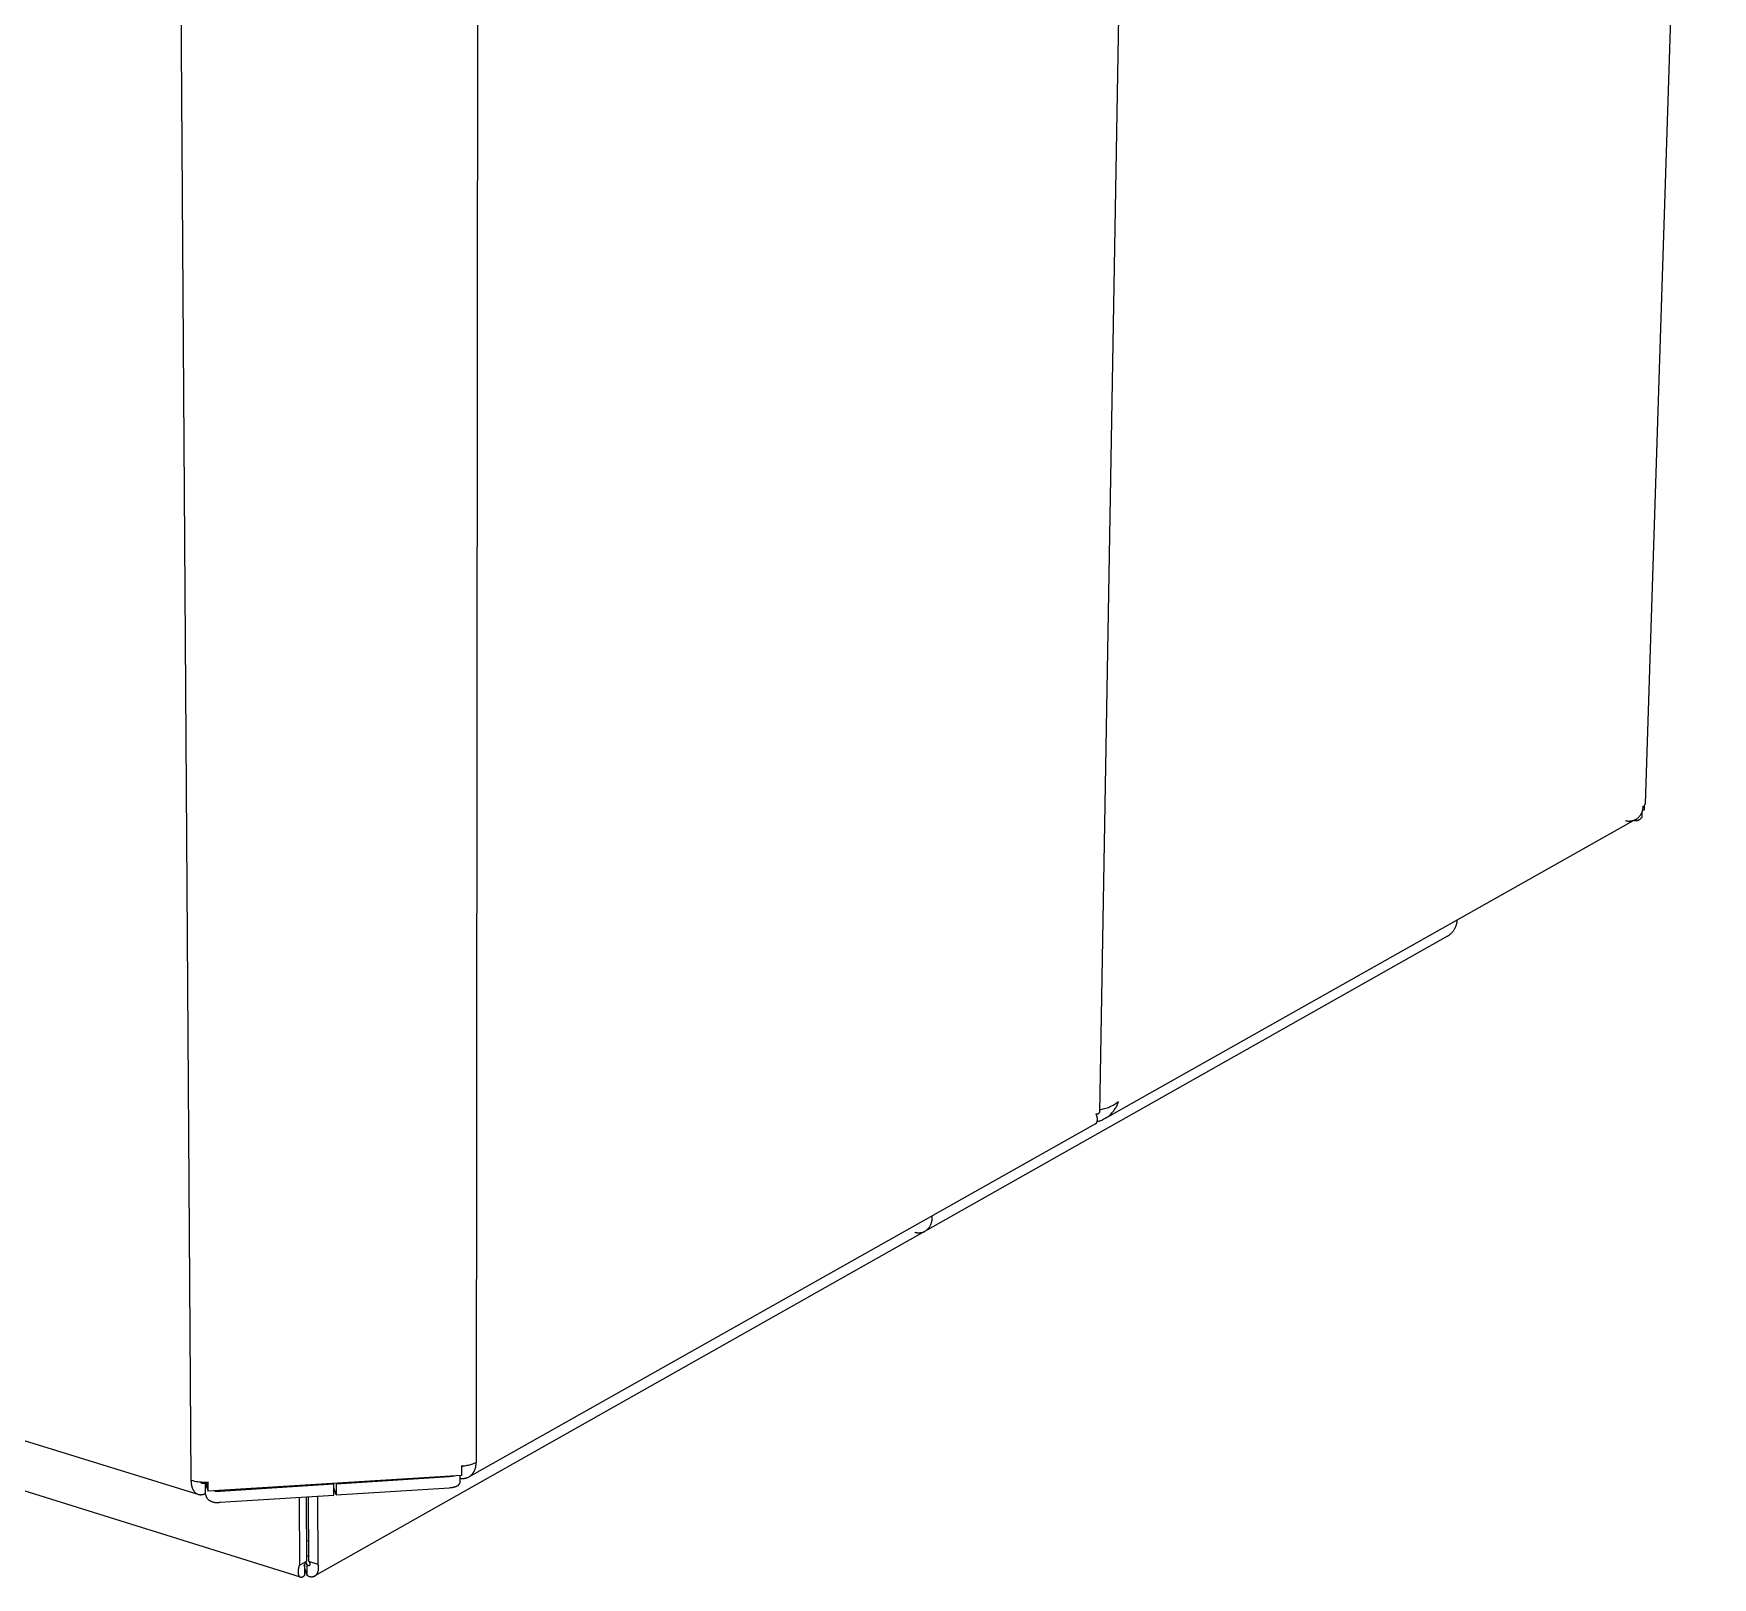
# Model space of a CAD drawing. Header units: millimetres. Extents: x -665 to 1920, y -373 to 1434.
# Drawn here: x -38 to 197.6, y -0.3 to 216.5 of the extents above; entities that cross this region are included whole.
import ezdxf

# ---------------------------------------------------------------- set-up
doc = ezdxf.new("R2010")
doc.units = ezdxf.units.MM
doc.header["$MEASUREMENT"] = 0
doc.layers.add('Domyślny', color=7, linetype='Continuous', true_color=0x000000)
doc.layers.add('Utwórz2D linie widoczne', color=7, linetype='Continuous', true_color=0x000000)

msp = doc.modelspace()

# ---------------------------------------------------------------- linework, layer by layer
at = {"layer": 'Domyślny'}
for p, q in [((-15.89, 13.37), (-18.23, 360.95)), ((24.43, 362.1), (24.1, 15.88))]:
    msp.add_line(p, q, dxfattribs=at)
at = {"layer": 'Utwórz2D linie widoczne'}
for p, q in [((197.62, 404.02), (188.2, 108.36)), ((117.19, 385.07), (111.57, 64.98)), ((186.84, 106.12), (112.37, 64.16)), ((186.9, 106.16), (186.84, 106.12)), ((186.96, 106.2), (186.9, 106.16)), ((187.02, 106.24), (186.96, 106.2)), ((187.07, 106.28), (187.02, 106.24)), ((187.13, 106.33), (187.07, 106.28)), ((187.11, 106.03), (187.15, 106.04)), ((187.18, 106.38), (187.13, 106.33)), ((187.15, 106.04), (187.18, 106.05)), ((187.23, 106.43), (187.18, 106.38)), ((187.18, 106.05), (187.22, 106.06)), ((187.22, 106.06), (187.25, 106.08)), ((187.28, 106.48), (187.23, 106.43)), ((187.25, 106.08), (187.28, 106.09)), ((187.33, 106.54), (187.28, 106.48)), ((187.28, 106.09), (187.31, 106.11)), ((187.31, 106.11), (187.35, 106.13)), ((187.38, 106.59), (187.33, 106.54)), ((187.35, 106.13), (187.38, 106.14)), ((187.42, 106.65), (187.38, 106.59)), ((187.38, 106.14), (187.41, 106.16)), ((187.41, 106.16), (187.44, 106.18)), ((187.46, 106.71), (187.42, 106.65)), ((187.44, 106.18), (187.47, 106.2)), ((187.5, 106.77), (187.46, 106.71)), ((187.47, 106.2), (187.5, 106.23)), ((187.54, 106.83), (187.5, 106.77)), ((187.5, 106.23), (187.52, 106.25)), ((187.52, 106.25), (187.55, 106.27)), ((187.58, 106.89), (187.54, 106.83)), ((187.55, 106.27), (187.58, 106.3)), ((187.61, 106.95), (187.58, 106.89)), ((187.58, 106.3), (187.6, 106.33)), ((187.6, 106.33), (187.63, 106.35)), ((187.64, 107.02), (187.61, 106.95)), ((187.63, 106.35), (187.65, 106.38)), ((187.67, 107.08), (187.64, 107.02)), ((187.65, 106.38), (187.67, 106.41)), ((187.7, 107.15), (187.67, 107.08)), ((187.67, 106.41), (187.7, 106.44)), ((187.72, 107.23), (187.7, 106.44)), ((187.72, 107.22), (187.7, 107.15)), ((187.74, 107.28), (187.72, 107.22)), ((187.76, 107.35), (187.74, 107.28)), ((187.78, 107.42), (187.76, 107.35)), ((187.8, 107.49), (187.78, 107.42)), ((187.78, 107.47), (188.06, 107.48)), ((187.81, 107.56), (187.8, 107.49)), ((187.82, 107.64), (187.81, 107.56)), ((187.83, 107.71), (187.82, 107.64)), ((187.84, 107.85), (187.83, 107.78)), ((187.83, 107.78), (187.83, 107.71)), ((187.84, 107.92), (187.86, 107.93)), ((187.84, 107.92), (187.84, 107.85)), ((187.86, 107.93), (187.87, 107.94)), ((187.87, 107.94), (187.89, 107.95)), ((187.89, 107.95), (187.91, 107.96)), ((187.91, 107.96), (187.93, 107.97)), ((187.93, 107.97), (187.94, 107.98)), ((187.94, 107.98), (187.96, 107.99)), ((187.96, 107.99), (187.97, 108)), ((187.97, 108), (187.99, 108.01)), ((187.99, 108.01), (188.01, 108.02)), ((188.01, 108.02), (188.02, 108.04)), ((188.02, 108.04), (188.03, 108.05)), ((188.03, 108.05), (188.05, 108.06)), ((188.05, 108.06), (188.06, 108.08)), ((188.06, 107.48), (188.08, 108.11)), ((188.06, 108.08), (188.07, 108.09)), ((188.07, 108.09), (188.09, 108.11)), ((188.09, 108.11), (188.1, 108.13)), ((188.1, 108.13), (188.11, 108.14)), ((188.11, 108.14), (188.12, 108.16)), ((188.12, 108.16), (188.13, 108.18)), ((188.13, 108.18), (188.14, 108.19)), ((188.14, 108.19), (188.15, 108.21)), ((188.15, 108.21), (188.16, 108.23)), ((188.16, 108.25), (188.17, 108.27)), ((188.16, 108.23), (188.16, 108.25)), ((188.17, 108.27), (188.18, 108.28)), ((188.18, 108.3), (188.19, 108.32)), ((188.18, 108.28), (188.18, 108.3)), ((188.19, 108.34), (188.2, 108.36)), ((188.19, 108.32), (188.19, 108.34)), ((185.47, 105.93), (185.41, 105.94)), ((185.54, 105.91), (185.47, 105.93)), ((185.61, 105.9), (185.54, 105.91)), ((185.67, 105.89), (185.61, 105.9)), ((185.74, 105.89), (185.67, 105.89)), ((185.81, 105.88), (185.74, 105.89)), ((185.87, 105.88), (185.81, 105.88)), ((185.94, 105.88), (185.87, 105.88)), ((186.01, 105.88), (185.94, 105.88)), ((186.08, 105.89), (186.01, 105.88)), ((186.14, 105.9), (186.08, 105.89)), ((186.21, 105.9), (186.14, 105.9)), ((186.28, 105.92), (186.21, 105.9)), ((186.34, 105.93), (186.28, 105.92)), ((186.41, 105.95), (186.34, 105.93)), ((186.48, 105.96), (186.41, 105.95)), ((186.54, 105.98), (186.48, 105.96)), ((186.6, 106.01), (186.54, 105.98)), ((186.64, 106.01), (186.68, 106)), ((186.68, 106), (186.72, 106)), ((186.72, 106), (186.75, 106)), ((186.75, 106), (186.79, 105.99)), ((186.79, 105.99), (186.82, 105.99)), ((186.82, 105.99), (186.86, 105.99)), ((186.86, 105.99), (186.9, 105.99)), ((186.9, 105.99), (186.93, 106)), ((186.93, 106), (186.97, 106)), ((186.97, 106), (187.01, 106.01)), ((187.01, 106.01), (187.04, 106.01)), ((187.04, 106.01), (187.08, 106.02)), ((187.08, 106.02), (187.11, 106.03)), ((161.79, 91.75), (161.8, 92.01)), ((160.42, 89.75), (87.13, 48.34)), ((160.42, 89.75), (160.51, 89.8)), ((160.51, 89.8), (160.59, 89.86)), ((160.59, 89.86), (160.66, 89.91)), ((160.66, 89.91), (160.74, 89.97)), ((160.74, 89.97), (160.81, 90.03)), ((160.81, 90.03), (160.88, 90.09)), ((160.88, 90.09), (160.95, 90.16)), ((160.95, 90.16), (161.02, 90.22)), ((161.02, 90.22), (161.09, 90.29)), ((161.09, 90.29), (161.15, 90.37)), ((161.15, 90.37), (161.21, 90.44)), ((161.21, 90.44), (161.27, 90.52)), ((161.27, 90.52), (161.32, 90.59)), ((161.32, 90.59), (161.37, 90.67)), ((161.37, 90.67), (161.42, 90.75)), ((161.42, 90.75), (161.47, 90.84)), ((161.47, 90.84), (161.51, 90.92)), ((161.51, 90.92), (161.55, 91.01)), ((161.55, 91.01), (161.59, 91.1)), ((161.59, 91.1), (161.62, 91.18)), ((161.62, 91.18), (161.66, 91.27)), ((161.66, 91.27), (161.69, 91.36)), ((161.69, 91.36), (161.71, 91.46)), ((161.71, 91.46), (161.73, 91.55)), ((161.73, 91.55), (161.75, 91.64)), ((161.75, 91.64), (161.77, 91.74)), ((161.77, 91.74), (161.79, 91.75)), ((-14.91, 11.35), (-244.8, 82.48)), ((-0.56, -0.26), (-219.62, 68.31)), ((113.33, 65.95), (113.5, 66.04)), ((113.5, 66.04), (113.66, 66.13)), ((113.66, 66.13), (113.82, 66.23)), ((113.82, 66.23), (113.97, 66.34)), ((113.97, 66.34), (114.12, 66.45)), ((114, 65.91), (114.06, 66.04)), ((114.06, 66.04), (114.12, 66.17)), ((114.12, 66.45), (114.26, 66.56)), ((114.12, 66.17), (114.17, 66.3)), ((114.17, 66.3), (114.22, 66.43)), ((114.22, 66.43), (114.26, 66.56)), ((111.11, 64.79), (111.13, 64.79)), ((111.13, 64.74), (111.11, 64.79)), ((111.13, 64.79), (111.14, 64.79)), ((111.15, 64.69), (111.13, 64.74)), ((111.14, 64.79), (111.16, 64.79)), ((111.18, 64.61), (111.15, 64.69)), ((111.16, 64.79), (111.18, 64.79)), ((111.18, 64.79), (111.2, 64.79)), ((111.21, 64.53), (111.18, 64.61)), ((111.2, 64.79), (111.21, 64.79)), ((111.21, 64.79), (111.23, 64.79)), ((111.22, 64.48), (111.21, 64.53)), ((111.24, 64.43), (111.22, 64.48)), ((111.22, 63.62), (111.23, 63.64)), ((111.23, 64.79), (111.25, 64.79)), ((111.23, 63.64), (111.24, 63.66)), ((111.25, 64.38), (111.24, 64.43)), ((111.24, 63.66), (111.25, 63.68)), ((111.25, 64.79), (111.26, 64.8)), ((111.26, 64.33), (111.25, 64.38)), ((111.25, 63.68), (111.26, 63.7)), ((111.26, 64.8), (111.28, 64.8)), ((111.27, 64.28), (111.26, 64.33)), ((111.39, 63.75), (111.26, 63.72)), ((111.26, 63.72), (111.27, 63.75)), ((111.26, 63.7), (111.26, 63.72)), ((111.28, 64.23), (111.27, 64.28)), ((111.27, 63.75), (111.28, 63.78)), ((111.28, 64.8), (111.3, 64.8)), ((111.29, 64.18), (111.28, 64.23)), ((111.28, 63.82), (111.29, 63.85)), ((111.28, 63.78), (111.28, 63.82)), ((111.29, 64.12), (111.29, 64.18)), ((111.3, 64.07), (111.29, 64.12)), ((111.29, 63.88), (111.3, 63.92)), ((111.29, 63.85), (111.29, 63.88)), ((111.3, 64.8), (111.31, 64.81)), ((111.3, 64.02), (111.3, 64.07)), ((111.3, 63.99), (111.3, 64.02)), ((111.3, 63.95), (111.3, 63.99)), ((111.3, 63.92), (111.3, 63.95)), ((111.31, 64.81), (111.33, 64.81)), ((111.33, 64.81), (111.35, 64.82)), ((111.35, 64.82), (111.36, 64.83)), ((111.36, 64.83), (111.38, 64.83)), ((111.38, 64.83), (111.39, 64.84)), ((111.39, 64.84), (111.41, 64.85)), ((111.52, 63.79), (111.39, 63.75)), ((111.41, 64.85), (111.42, 64.86)), ((111.42, 64.86), (111.44, 64.87)), ((111.44, 64.87), (111.45, 64.87)), ((111.45, 64.87), (111.47, 64.88)), ((111.47, 64.88), (111.48, 64.9)), ((111.48, 64.9), (111.5, 64.91)), ((111.5, 64.91), (111.51, 64.92)), ((111.51, 64.92), (111.52, 64.93)), ((111.52, 64.93), (111.53, 64.94)), ((111.52, 63.79), (111.65, 63.83)), ((111.53, 64.94), (111.54, 64.95)), ((111.54, 64.95), (111.56, 64.97)), ((111.56, 64.97), (111.57, 64.98)), ((111.57, 65.39), (111.76, 65.42)), ((111.65, 63.83), (111.78, 63.87)), ((111.76, 65.42), (111.94, 65.45)), ((111.78, 63.87), (111.9, 63.92)), ((111.9, 63.92), (112.03, 63.98)), ((111.94, 65.45), (112.12, 65.5)), ((112.03, 63.98), (112.15, 64.04)), ((112.12, 65.5), (112.3, 65.54)), ((112.27, 64.1), (112.15, 64.04)), ((112.39, 64.17), (112.27, 64.1)), ((112.3, 65.54), (112.48, 65.6)), ((112.5, 64.24), (112.39, 64.17)), ((112.48, 65.6), (112.65, 65.66)), ((112.61, 64.31), (112.5, 64.24)), ((112.72, 64.39), (112.61, 64.31)), ((112.65, 65.66), (112.83, 65.72)), ((112.72, 64.39), (112.83, 64.47)), ((112.83, 65.72), (113, 65.79)), ((112.83, 64.47), (112.94, 64.55)), ((112.94, 64.55), (113.04, 64.64)), ((113, 65.79), (113.17, 65.87)), ((113.04, 64.64), (113.14, 64.74)), ((113.14, 64.74), (113.23, 64.83)), ((113.17, 65.87), (113.33, 65.95)), ((113.23, 64.83), (113.33, 64.93)), ((113.33, 64.93), (113.42, 65.03)), ((113.42, 65.03), (113.5, 65.13)), ((113.5, 65.13), (113.59, 65.24)), ((113.59, 65.24), (113.66, 65.35)), ((113.71, 65.42), (113.66, 65.35)), ((113.71, 65.42), (113.79, 65.54)), ((113.79, 65.54), (113.86, 65.66)), ((113.86, 65.66), (113.93, 65.78)), ((113.93, 65.78), (114, 65.91)), ((111.02, 63.4), (23.1, 13.86)), ((111.02, 63.4), (111.04, 63.41)), ((111.04, 63.41), (111.05, 63.41)), ((111.05, 63.41), (111.06, 63.42)), ((111.06, 63.42), (111.07, 63.43)), ((111.07, 63.43), (111.08, 63.44)), ((111.08, 63.44), (111.09, 63.45)), ((111.09, 63.45), (111.11, 63.46)), ((111.11, 63.46), (111.12, 63.47)), ((111.12, 63.47), (111.13, 63.48)), ((111.13, 63.48), (111.14, 63.49)), ((111.14, 63.49), (111.15, 63.5)), ((111.15, 63.5), (111.16, 63.52)), ((111.16, 63.52), (111.17, 63.53)), ((111.17, 63.53), (111.18, 63.55)), ((111.18, 63.55), (111.19, 63.57)), ((111.19, 63.57), (111.2, 63.58)), ((111.2, 63.58), (111.21, 63.6)), ((111.21, 63.6), (111.22, 63.62)), ((87.98, 49.43), (88, 49.5)), ((88, 49.5), (88.02, 49.57)), ((88.02, 49.57), (88.04, 49.64)), ((88.04, 49.64), (88.06, 49.71)), ((88.06, 49.71), (88.07, 49.78)), ((88.07, 49.78), (88.08, 49.85)), ((88.08, 49.85), (88.09, 49.92)), ((88.09, 50.2), (88.1, 50.48)), ((88.09, 50.13), (88.09, 50.2)), ((88.09, 50.06), (88.09, 50.13)), ((88.09, 49.99), (88.09, 50.06)), ((88.09, 49.92), (88.09, 49.99)), ((87.12, 48.33), (1.47, -0.06)), ((85.67, 48.19), (85.73, 48.17)), ((85.73, 48.17), (85.8, 48.15)), ((85.8, 48.15), (85.86, 48.14)), ((85.86, 48.14), (85.93, 48.13)), ((85.93, 48.13), (85.99, 48.12)), ((85.99, 48.12), (86.06, 48.11)), ((86.06, 48.11), (86.12, 48.11)), ((86.12, 48.11), (86.19, 48.11)), ((86.19, 48.11), (86.26, 48.11)), ((86.26, 48.11), (86.32, 48.11)), ((86.32, 48.11), (86.39, 48.11)), ((86.39, 48.11), (86.45, 48.12)), ((86.45, 48.12), (86.52, 48.13)), ((86.52, 48.13), (86.58, 48.14)), ((86.58, 48.14), (86.65, 48.15)), ((86.65, 48.15), (86.71, 48.17)), ((86.71, 48.17), (86.78, 48.19)), ((86.78, 48.19), (86.84, 48.21)), ((86.84, 48.21), (86.9, 48.23)), ((86.9, 48.23), (86.96, 48.26)), ((86.96, 48.26), (87.02, 48.28)), ((87.02, 48.28), (87.08, 48.31)), ((87.12, 48.33), (87.18, 48.37)), ((87.18, 48.37), (87.24, 48.41)), ((87.24, 48.41), (87.29, 48.46)), ((87.29, 48.46), (87.35, 48.5)), ((87.35, 48.5), (87.4, 48.55)), ((87.4, 48.55), (87.45, 48.6)), ((87.45, 48.6), (87.5, 48.65)), ((87.5, 48.65), (87.55, 48.7)), ((87.55, 48.7), (87.6, 48.75)), ((87.6, 48.75), (87.64, 48.81)), ((87.64, 48.81), (87.69, 48.86)), ((87.69, 48.86), (87.73, 48.92)), ((87.73, 48.92), (87.77, 48.98)), ((87.77, 48.98), (87.8, 49.04)), ((87.8, 49.04), (87.84, 49.1)), ((87.84, 49.1), (87.87, 49.17)), ((87.87, 49.17), (87.9, 49.23)), ((87.9, 49.23), (87.93, 49.3)), ((87.93, 49.3), (87.96, 49.36)), ((87.96, 49.36), (87.98, 49.43)), ((22.03, 15.37), (22.19, 15.37)), ((22.03, 15.37), (22.03, 14.05)), ((22.05, 15.24), (22.03, 15.23)), ((22.08, 15.25), (22.05, 15.24)), ((22.11, 15.25), (22.08, 15.25)), ((22.13, 15.26), (22.11, 15.25)), ((22.16, 15.27), (22.13, 15.26)), ((22.19, 15.28), (22.16, 15.27)), ((22.19, 15.37), (22.36, 15.39)), ((22.21, 15.29), (22.19, 15.28)), ((22.24, 15.31), (22.21, 15.29)), ((22.26, 15.32), (22.24, 15.31)), ((22.29, 15.33), (22.26, 15.32)), ((22.31, 15.35), (22.29, 15.33)), ((22.33, 15.36), (22.31, 15.35)), ((22.35, 15.38), (22.33, 15.36)), ((22.38, 15.4), (22.35, 15.38)), ((22.36, 15.39), (22.52, 15.41)), ((22.52, 15.41), (22.69, 15.43)), ((22.69, 15.43), (22.85, 15.46)), ((22.85, 15.46), (23.01, 15.49)), ((23.01, 15.49), (23.17, 15.53)), ((23.17, 15.53), (23.33, 15.58)), ((23.33, 15.58), (23.49, 15.63)), ((23.45, 14.12), (23.49, 14.16)), ((23.49, 15.63), (23.65, 15.69)), ((23.49, 14.16), (23.53, 14.2)), ((23.53, 14.2), (23.57, 14.25)), ((23.57, 14.25), (23.61, 14.29)), ((23.61, 14.29), (23.64, 14.34)), ((23.64, 14.34), (23.68, 14.39)), ((23.65, 15.69), (23.8, 15.75)), ((23.68, 14.39), (23.71, 14.44)), ((23.71, 14.44), (23.74, 14.49)), ((23.74, 14.49), (23.77, 14.54)), ((23.77, 14.54), (23.8, 14.59)), ((23.8, 15.75), (23.95, 15.81)), ((23.8, 14.59), (23.83, 14.64)), ((23.83, 14.64), (23.85, 14.7)), ((23.85, 14.7), (23.88, 14.75)), ((23.88, 14.75), (23.9, 14.81)), ((23.9, 14.81), (23.93, 14.86)), ((23.93, 14.86), (23.95, 14.92)), ((23.95, 15.81), (24.1, 15.88)), ((23.95, 14.92), (23.97, 14.98)), ((23.97, 14.98), (23.98, 15.04)), ((23.98, 15.04), (24, 15.1)), ((24, 15.1), (24.02, 15.16)), ((24.02, 15.16), (24.03, 15.22)), ((24.03, 15.22), (24.04, 15.28)), ((24.04, 15.28), (24.06, 15.34)), ((24.06, 15.34), (24.07, 15.4)), ((24.07, 15.46), (24.08, 15.52)), ((24.07, 15.4), (24.07, 15.46)), ((24.08, 15.52), (24.09, 15.58)), ((24.09, 15.64), (24.1, 15.7)), ((24.09, 15.58), (24.09, 15.64)), ((24.1, 15.82), (24.1, 15.88)), ((24.1, 15.76), (24.1, 15.82)), ((24.1, 15.7), (24.1, 15.76)), ((-15.89, 13.37), (-15.66, 13.31)), ((-15.89, 13.24), (-15.89, 13.37)), ((-15.88, 13.11), (-15.89, 13.24)), ((-15.87, 12.98), (-15.88, 13.11)), ((-15.86, 12.91), (-15.87, 12.98)), ((-15.85, 12.85), (-15.86, 12.91)), ((-15.85, 12.78), (-15.85, 12.85)), ((-15.83, 12.72), (-15.85, 12.78)), ((-15.82, 12.66), (-15.83, 12.72)), ((-15.81, 12.6), (-15.82, 12.66)), ((-15.8, 12.53), (-15.81, 12.6)), ((-15.78, 12.47), (-15.8, 12.53)), ((-15.76, 12.41), (-15.78, 12.47)), ((-15.75, 12.35), (-15.76, 12.41)), ((-15.73, 12.3), (-15.75, 12.35)), ((-15.71, 12.24), (-15.73, 12.3)), ((-15.69, 12.18), (-15.71, 12.24)), ((-15.66, 12.13), (-15.69, 12.18)), ((-15.66, 13.31), (-15.43, 13.25)), ((-15.64, 12.08), (-15.66, 12.13)), ((-15.62, 12.02), (-15.64, 12.08)), ((-15.59, 11.97), (-15.62, 12.02)), ((-15.56, 11.92), (-15.59, 11.97)), ((-15.53, 11.88), (-15.56, 11.92)), ((-15.5, 11.83), (-15.53, 11.88)), ((-15.47, 11.79), (-15.5, 11.83)), ((-15.46, 11.77), (-15.47, 11.79)), ((-15.43, 13.25), (-15.19, 13.21)), ((-15.19, 13.21), (-14.96, 13.17)), ((-14.96, 13.17), (-14.72, 13.14)), ((-14.72, 13.14), (-14.49, 13.12)), ((-14.64, 13.14), (-14.63, 13.12)), ((-14.63, 13.12), (-14.61, 13.11)), ((-14.61, 13.11), (-14.6, 13.1)), ((-14.6, 13.1), (-14.59, 13.08)), ((-14.59, 13.08), (-14.58, 13.07)), ((-14.58, 13.07), (-14.56, 13.06)), ((-14.56, 13.06), (-14.55, 13.05)), ((-14.55, 13.05), (-14.53, 13.04)), ((-14.53, 13.04), (-14.52, 13.03)), ((-14.52, 13.03), (-14.5, 13.02)), ((-14.5, 13.02), (-14.49, 13.01)), ((-14.49, 13.12), (-14.25, 13.11)), ((-14.49, 13.01), (-14.47, 13)), ((-14.47, 13), (-14.45, 12.99)), ((-14.45, 12.99), (-14.44, 12.98)), ((-14.44, 12.98), (-14.42, 12.98)), ((-14.42, 12.98), (-14.4, 12.97)), ((-14.4, 12.97), (-14.39, 12.96)), ((-14.39, 12.96), (-14.37, 12.96)), ((-14.37, 12.96), (-14.35, 12.95)), ((-14.35, 12.95), (-14.33, 12.95)), ((-14.33, 12.95), (-14.32, 12.95)), ((-14.32, 12.95), (-14.3, 12.94)), ((-14.3, 12.94), (-14.28, 12.94)), ((-14.28, 12.94), (-14.26, 12.94)), ((-14.26, 12.94), (-14.24, 12.94)), ((-14.25, 13.11), (-14.01, 13.11)), ((-14.24, 12.94), (-14.23, 12.94)), ((-14.23, 12.94), (-14.21, 12.94)), ((-14.21, 12.94), (-14.19, 12.94)), ((-14.19, 12.94), (-14.17, 12.94)), ((-14.17, 12.94), (-14.15, 12.95)), ((-14.15, 12.95), (-14.14, 12.95)), ((-14.14, 12.95), (-14.12, 12.95)), ((-14.12, 12.95), (-14.1, 12.96)), ((-14.1, 12.96), (-14.08, 12.96)), ((-14.08, 12.96), (-14.07, 12.97)), ((-14.07, 12.97), (-14.05, 12.97)), ((-14.05, 12.97), (-14.03, 12.98)), ((-14.03, 12.98), (-14.02, 12.99)), ((-14.02, 12.99), (-14, 12.99)), ((-14.01, 13.11), (-13.77, 13.11)), ((-14, 12.99), (-13.98, 13)), ((-13.98, 13), (-13.97, 13.01)), ((-13.97, 13.01), (-13.95, 13.02)), ((-13.95, 13.02), (-13.94, 13.03)), ((-13.94, 13.03), (-13.74, 12.41)), ((-13.94, 13.03), (-13.93, 11.48)), ((-13.77, 13.11), (-13.53, 13.13)), ((-13.75, 13.12), (-13.74, 12.49)), ((-13.74, 12.49), (-13.52, 11.81)), ((-13.74, 12.41), (-13.74, 12.4)), ((-13.74, 12.4), (-13.73, 12.39)), ((-13.73, 12.39), (-13.73, 12.38)), ((-13.73, 12.38), (-13.72, 12.37)), ((-13.72, 12.37), (-13.72, 12.35)), ((-13.72, 12.35), (-13.71, 12.34)), ((-13.71, 12.34), (-13.7, 12.33)), ((-13.7, 12.33), (-13.7, 12.32)), ((-13.7, 12.32), (-13.69, 12.31)), ((-13.69, 12.31), (-13.68, 12.3)), ((-13.52, 11.81), (-13.53, 13.13)), ((22.03, 14.05), (-13.52, 11.81)), ((-12.65, 11.86), (-12.52, 11.84)), ((-12.52, 11.84), (-12.38, 11.83)), ((-12.38, 11.83), (-12.25, 11.83)), ((-12.25, 11.83), (-12.12, 11.82)), ((-12.12, 11.82), (-11.99, 11.83)), ((-11.99, 11.83), (-11.86, 11.83)), ((-11.86, 11.83), (4.12, 12.84)), ((4.12, 12.84), (4.09, 12.92)), ((4.12, 11.29), (4.12, 12.84)), ((4.45, 11.31), (4.12, 12.28)), ((4.42, 12.94), (4.45, 12.86)), ((4.45, 12.86), (20.37, 13.87)), ((4.45, 12.86), (4.45, 11.31)), ((4.45, 11.31), (20.37, 12.32)), ((20.37, 13.87), (21.1, 13.99)), ((20.37, 12.32), (20.5, 12.33)), ((20.5, 12.33), (20.57, 12.34)), ((20.57, 12.34), (20.64, 12.34)), ((20.64, 12.34), (20.7, 12.35)), ((20.7, 12.35), (20.77, 12.37)), ((20.77, 12.37), (20.84, 12.38)), ((20.84, 12.38), (20.9, 12.39)), ((20.9, 12.39), (20.97, 12.41)), ((20.97, 12.41), (21.03, 12.42)), ((21.03, 12.42), (21.09, 12.44)), ((21.09, 12.44), (21.15, 12.46)), ((21.15, 12.46), (21.21, 12.48)), ((21.21, 12.48), (21.27, 12.5)), ((21.27, 12.5), (21.32, 12.52)), ((21.32, 12.52), (21.37, 12.55)), ((21.37, 12.55), (21.4, 12.56)), ((21.4, 12.56), (21.42, 12.57)), ((21.42, 12.57), (21.45, 12.58)), ((21.45, 12.58), (21.47, 12.6)), ((21.47, 12.6), (21.49, 12.61)), ((21.49, 12.61), (21.51, 12.62)), ((21.51, 12.62), (21.54, 12.64)), ((21.54, 12.64), (21.56, 12.65)), ((21.56, 12.65), (21.58, 12.66)), ((21.58, 12.66), (21.59, 12.68)), ((21.59, 12.68), (21.61, 12.69)), ((21.61, 12.69), (21.63, 12.71)), ((21.63, 12.71), (21.64, 12.72)), ((21.64, 12.72), (21.66, 12.73)), ((21.66, 12.73), (21.67, 12.75)), ((21.67, 12.75), (21.69, 12.76)), ((21.69, 12.77), (21.7, 12.78)), ((21.69, 12.76), (21.69, 12.77)), ((21.7, 12.78), (21.71, 12.79)), ((21.71, 12.79), (21.72, 12.8)), ((21.71, 12.79), (21.71, 12.79)), ((21.72, 12.81), (21.73, 12.82)), ((21.72, 12.8), (21.72, 12.81)), ((21.73, 12.82), (21.74, 12.83)), ((21.73, 12.82), (21.73, 12.82)), ((21.74, 12.83), (21.74, 12.84)), ((21.74, 12.84), (21.75, 12.84)), ((21.75, 12.86), (21.76, 12.87)), ((21.75, 12.85), (21.75, 12.86)), ((21.75, 12.84), (21.75, 12.85)), ((21.76, 12.88), (21.77, 12.89)), ((21.76, 12.87), (21.76, 12.88)), ((21.76, 12.87), (21.76, 12.87)), ((21.77, 12.91), (21.78, 12.92)), ((21.77, 12.9), (21.77, 12.91)), ((21.77, 12.89), (21.77, 12.9)), ((21.77, 12.9), (21.77, 12.9)), ((21.78, 12.95), (21.79, 12.96)), ((21.78, 12.94), (21.78, 12.95)), ((21.78, 12.93), (21.78, 12.94)), ((21.78, 12.92), (21.78, 12.93)), ((21.78, 12.93), (21.78, 12.93)), ((21.79, 14.03), (21.79, 13)), ((21.79, 13.66), (21.84, 13.65)), ((21.79, 12.99), (21.79, 13)), ((21.79, 12.98), (21.79, 12.99)), ((21.79, 12.99), (21.79, 12.99)), ((21.79, 12.97), (21.79, 12.98)), ((21.79, 12.96), (21.79, 12.97)), ((21.79, 12.96), (21.79, 12.96)), ((21.84, 13.65), (21.9, 13.64)), ((21.9, 13.64), (21.95, 13.63)), ((21.95, 13.63), (22.01, 13.63)), ((22.01, 13.63), (22.06, 13.62)), ((22.06, 13.62), (22.12, 13.62)), ((22.12, 13.62), (22.18, 13.62)), ((22.18, 13.62), (22.23, 13.62)), ((22.23, 13.62), (22.29, 13.62)), ((22.29, 13.62), (22.34, 13.62)), ((22.34, 13.62), (22.4, 13.63)), ((22.4, 13.63), (22.45, 13.64)), ((22.45, 13.64), (22.51, 13.64)), ((22.51, 13.64), (22.56, 13.65)), ((22.56, 13.65), (22.62, 13.67)), ((22.62, 13.67), (22.67, 13.68)), ((22.67, 13.68), (22.73, 13.69)), ((22.73, 13.69), (22.78, 13.71)), ((22.78, 13.71), (22.83, 13.73)), ((22.83, 13.73), (22.88, 13.75)), ((22.88, 13.75), (22.94, 13.77)), ((22.94, 13.77), (22.99, 13.8)), ((22.99, 13.8), (23.04, 13.82)), ((23.04, 13.82), (23.09, 13.85)), ((23.09, 13.85), (23.14, 13.88)), ((23.14, 13.88), (23.18, 13.91)), ((23.18, 13.91), (23.23, 13.94)), ((23.23, 13.94), (23.28, 13.97)), ((23.28, 13.97), (23.32, 14.01)), ((23.32, 14.01), (23.36, 14.04)), ((23.36, 14.04), (23.41, 14.08)), ((23.41, 14.08), (23.45, 14.12)), ((-15.44, 11.74), (-15.46, 11.77)), ((-15.43, 11.72), (-15.44, 11.74)), ((-15.41, 11.7), (-15.43, 11.72)), ((-15.39, 11.68), (-15.41, 11.7)), ((-15.38, 11.66), (-15.39, 11.68)), ((-15.36, 11.65), (-15.38, 11.66)), ((-15.34, 11.63), (-15.36, 11.65)), ((-15.32, 11.61), (-15.34, 11.63)), ((-15.31, 11.59), (-15.32, 11.61)), ((-15.29, 11.57), (-15.31, 11.59)), ((-15.27, 11.56), (-15.29, 11.57)), ((-15.25, 11.54), (-15.27, 11.56)), ((-15.23, 11.53), (-15.25, 11.54)), ((-15.21, 11.51), (-15.23, 11.53)), ((-15.19, 11.5), (-15.21, 11.51)), ((-15.18, 11.48), (-15.19, 11.5)), ((-15.16, 11.47), (-15.18, 11.48)), ((-15.14, 11.46), (-15.16, 11.47)), ((-15.12, 11.44), (-15.14, 11.46)), ((-15.1, 11.43), (-15.12, 11.44)), ((-15.08, 11.42), (-15.1, 11.43)), ((-15.05, 11.41), (-15.08, 11.42)), ((-15.03, 11.4), (-15.05, 11.41)), ((-15.01, 11.39), (-15.03, 11.4)), ((-14.99, 11.38), (-15.01, 11.39)), ((-14.97, 11.37), (-14.99, 11.38)), ((-14.95, 11.36), (-14.97, 11.37)), ((-14.93, 11.35), (-14.95, 11.36)), ((-14.91, 11.35), (-14.93, 11.35)), ((-14.89, 11.34), (-14.91, 11.35)), ((-14.86, 11.33), (-14.89, 11.34)), ((-14.84, 11.33), (-14.86, 11.33)), ((-14.82, 11.32), (-14.84, 11.33)), ((-14.8, 11.32), (-14.82, 11.32)), ((-14.78, 11.31), (-14.8, 11.32)), ((-14.75, 11.31), (-14.78, 11.31)), ((-14.73, 11.3), (-14.75, 11.31)), ((-14.71, 11.3), (-14.73, 11.3)), ((-14.69, 11.3), (-14.71, 11.3)), ((-14.67, 11.3), (-14.69, 11.3)), ((-14.64, 11.3), (-14.67, 11.3)), ((-14.62, 11.29), (-14.64, 11.3)), ((-14.6, 11.29), (-14.62, 11.29)), ((-14.57, 11.29), (-14.6, 11.29)), ((-14.55, 11.29), (-14.57, 11.29)), ((-14.53, 11.3), (-14.55, 11.29)), ((-14.51, 11.3), (-14.53, 11.3)), ((-14.48, 11.3), (-14.51, 11.3)), ((-14.46, 11.3), (-14.48, 11.3)), ((-14.44, 11.3), (-14.46, 11.3)), ((-14.42, 11.31), (-14.44, 11.3)), ((-14.39, 11.31), (-14.42, 11.31)), ((-14.37, 11.31), (-14.39, 11.31)), ((-14.35, 11.32), (-14.37, 11.31)), ((-14.33, 11.32), (-14.35, 11.32)), ((-14.3, 11.33), (-14.33, 11.32)), ((-14.28, 11.34), (-14.3, 11.33)), ((-14.23, 11.35), (-14.28, 11.34)), ((-14.19, 11.36), (-14.23, 11.35)), ((-14.15, 11.38), (-14.19, 11.36)), ((-14.1, 11.4), (-14.15, 11.38)), ((-14.06, 11.41), (-14.1, 11.4)), ((-14.01, 11.44), (-14.06, 11.41)), ((-13.97, 11.46), (-14.01, 11.44)), ((-13.93, 11.48), (-13.97, 11.46)), ((-13.93, 11.48), (-13.73, 10.86)), ((-13.73, 10.86), (-13.68, 10.81)), ((-13.68, 10.81), (-13.63, 10.77)), ((-13.63, 10.77), (-13.58, 10.72)), ((-13.58, 10.72), (-13.53, 10.68)), ((-13.53, 10.68), (-13.48, 10.63)), ((-13.48, 10.63), (-13.42, 10.59)), ((-13.42, 10.59), (-13.36, 10.55)), ((-13.36, 10.55), (-13.31, 10.52)), ((-13.31, 10.52), (-13.25, 10.48)), ((-13.25, 10.48), (-13.18, 10.45)), ((-13.18, 10.45), (-13.12, 10.42)), ((-13.12, 10.42), (-13.06, 10.39)), ((-13.06, 10.39), (-13, 10.37)), ((-13, 10.37), (-12.93, 10.34)), ((-12.93, 10.34), (-12.87, 10.32)), ((-12.87, 10.32), (-12.8, 10.3)), ((-12.8, 10.3), (-12.73, 10.29)), ((-12.73, 10.29), (-12.67, 10.27)), ((-12.67, 10.27), (-12.6, 10.26)), ((-12.6, 10.26), (-12.53, 10.25)), ((-12.53, 10.25), (-12.46, 10.24)), ((-12.46, 10.24), (-12.4, 10.24)), ((-12.4, 10.24), (-12.33, 10.23)), ((-12.33, 10.23), (-12.26, 10.23)), ((-12.26, 10.23), (-12.19, 10.24)), ((-12.19, 10.24), (-12.12, 10.24)), ((-12.12, 10.24), (-12.05, 10.25)), ((-12.05, 10.25), (-11.98, 10.25)), ((-11.98, 10.25), (-11.92, 10.27)), ((-11.92, 10.27), (-11.85, 10.28)), ((-11.85, 10.28), (4.12, 11.29)), ((-0.66, 1.43), (-0.7, 10.99)), ((0.32, 1.99), (0.29, 11.05)), ((0.53, 11.06), (0.57, 2)), ((1.84, 11.15), (1.88, 1.6)), ((0.31, 4.91), (0.56, 4.84)), ((0.36, 2.71), (0.32, 2.71)), ((0.39, 2.71), (0.36, 2.71)), ((0.43, 2.71), (0.39, 2.71)), ((0.46, 2.71), (0.43, 2.71)), ((0.5, 2.71), (0.46, 2.71)), ((0.53, 2.72), (0.5, 2.71)), ((0.56, 2.72), (0.53, 2.72)), ((-0.86, 0.56), (-0.85, 0.63)), ((-0.86, 0.49), (-0.86, 0.56)), ((-0.86, 0.43), (-0.86, 0.49)), ((-0.85, 0.36), (-0.86, 0.43)), ((-0.85, 0.7), (-0.84, 0.77)), ((-0.85, 0.63), (-0.85, 0.7)), ((-0.85, 0.33), (-0.85, 0.36)), ((-0.85, 0.3), (-0.85, 0.33)), ((-0.84, 0.25), (-0.85, 0.3)), ((-0.84, 0.77), (-0.83, 0.84)), ((-0.84, 0.22), (-0.84, 0.25)), ((-0.83, 0.19), (-0.84, 0.22)), ((-0.83, 0.84), (-0.82, 0.92)), ((-0.83, 0.17), (-0.83, 0.19)), ((-0.82, 0.14), (-0.83, 0.17)), ((-0.82, 0.92), (-0.81, 0.99)), ((-0.82, 0.12), (-0.82, 0.14)), ((-0.81, 0.09), (-0.82, 0.12)), ((-0.81, 0.99), (-0.8, 1.07)), ((-0.81, 0.07), (-0.81, 0.09)), ((-0.8, 0.05), (-0.81, 0.07)), ((-0.8, 1.07), (-0.78, 1.15)), ((-0.79, 0.03), (-0.8, 0.05)), ((-0.78, 0), (-0.79, 0.03)), ((-0.78, 1.15), (-0.77, 1.22)), ((-0.78, -0.02), (-0.78, 0)), ((-0.77, 1.22), (-0.75, 1.3)), ((-0.75, 1.3), (-0.71, 1.45)), ((-0.71, 1.45), (-0.66, 1.43)), ((0.32, 1.99), (-0.66, 1.43)), ((-0.06, 1.33), (-0.06, 1.34)), ((-0.06, 1.34), (-0.05, 1.34)), ((-0.06, 1.32), (-0.06, 1.33)), ((-0.06, 1.33), (-0.06, 1.33)), ((-0.06, 1.33), (-0.06, 1.33)), ((-0.06, 1.33), (-0.06, 1.33)), ((-0.05, 1.32), (-0.06, 1.32)), ((-0.06, 1.32), (-0.06, 1.32)), ((-0.06, 1.32), (-0.06, 1.32)), ((-0.06, 1.32), (-0.06, 1.32)), ((-0.06, 1.32), (-0.06, 1.32)), ((-0.06, 1.32), (-0.06, 1.32)), ((-0.06, 1.32), (-0.06, 1.32)), ((-0.06, 1.32), (-0.06, 1.32)), ((-0.06, 1.32), (-0.06, 1.32)), ((-0.06, 1.32), (-0.06, 1.32)), ((-0.06, 1.32), (-0.06, 1.32)), ((-0.06, 1.32), (-0.06, 1.32)), ((-0.06, 1.32), (-0.06, 1.32)), ((-0.06, 1.32), (-0.06, 1.32)), ((-0.06, 1.32), (-0.06, 1.32)), ((-0.06, 1.32), (-0.06, 1.32)), ((-0.06, 1.32), (-0.06, 1.32)), ((-0.06, 1.32), (-0.06, 1.32)), ((-0.06, 1.32), (-0.06, 1.32)), ((-0.06, 1.32), (-0.06, 1.32)), ((-0.06, 1.32), (-0.06, 1.32)), ((-0.06, 1.32), (-0.06, 1.32)), ((-0.06, 1.32), (-0.06, 1.32)), ((-0.06, 1.32), (-0.06, 1.32)), ((-0.06, 1.32), (-0.06, 1.32)), ((-0.06, 1.32), (-0.06, 1.32)), ((-0.06, 1.32), (-0.06, 1.32)), ((-0.06, 1.32), (-0.06, 1.32)), ((-0.06, 1.32), (-0.06, 1.32)), ((-0.06, 1.32), (-0.06, 1.32)), ((-0.06, 1.32), (-0.06, 1.32)), ((-0.06, 1.32), (-0.06, 1.32)), ((-0.06, 1.32), (-0.06, 1.32)), ((-0.06, 1.32), (-0.06, 1.32)), ((-0.06, 1.32), (-0.06, 1.32)), ((-0.06, 1.32), (-0.06, 1.32)), ((-0.06, 1.32), (-0.06, 1.32)), ((-0.06, 1.32), (-0.06, 1.32)), ((-0.06, 1.32), (-0.06, 1.32)), ((-0.06, 1.32), (-0.06, 1.32)), ((-0.06, 1.32), (-0.06, 1.32)), ((-0.06, 1.32), (-0.06, 1.32)), ((-0.06, 1.32), (-0.06, 1.32)), ((-0.06, 1.32), (-0.06, 1.32)), ((-0.06, 1.32), (-0.06, 1.32)), ((-0.06, 1.32), (-0.06, 1.32)), ((-0.06, 1.32), (-0.06, 1.32)), ((-0.06, 1.32), (-0.06, 1.32)), ((-0.06, 1.32), (-0.06, 1.32)), ((-0.06, 1.32), (-0.06, 1.32)), ((-0.06, 1.32), (-0.06, 1.32)), ((-0.06, 1.32), (-0.06, 1.32)), ((-0.06, 1.32), (-0.06, 1.32)), ((-0.06, 1.32), (-0.06, 1.32)), ((-0.06, 1.32), (-0.06, 1.32)), ((-0.06, 1.32), (-0.06, 1.32)), ((-0.06, 1.32), (-0.06, 1.32)), ((-0.06, 1.32), (-0.06, 1.32)), ((-0.06, 1.32), (-0.06, 1.32)), ((-0.06, 1.32), (-0.06, 1.32)), ((-0.06, 1.32), (-0.06, 1.32)), ((-0.06, 1.32), (-0.06, 1.32)), ((-0.06, 1.32), (-0.06, 1.32)), ((-0.06, 1.32), (-0.06, 1.32)), ((-0.06, 1.32), (-0.06, 1.32)), ((-0.06, 1.32), (-0.06, 1.32)), ((-0.06, 1.32), (-0.06, 1.32)), ((-0.06, 1.32), (-0.06, 1.32)), ((-0.06, 1.32), (-0.06, 1.32)), ((-0.06, 1.32), (-0.06, 1.32)), ((-0.06, 1.32), (-0.06, 1.32)), ((-0.06, 1.32), (-0.06, 1.32)), ((-0.06, 1.32), (-0.06, 1.32)), ((-0.06, 1.32), (-0.06, 1.32)), ((-0.06, 1.32), (-0.06, 1.32)), ((-0.06, 1.32), (-0.06, 1.32)), ((-0.06, 1.32), (-0.06, 1.32)), ((-0.06, 1.32), (-0.06, 1.32)), ((-0.06, 1.32), (-0.06, 1.32)), ((-0.06, 1.32), (-0.06, 1.32)), ((-0.06, 1.32), (-0.06, 1.32)), ((-0.06, 1.32), (-0.06, 1.32)), ((-0.06, 1.32), (-0.06, 1.32)), ((-0.06, 1.32), (-0.06, 1.32)), ((-0.06, 1.32), (-0.06, 1.32)), ((-0.06, 1.32), (-0.06, 1.32)), ((-0.06, 1.32), (-0.06, 1.32)), ((-0.06, 1.32), (-0.06, 1.32)), ((-0.06, 1.32), (-0.06, 1.32)), ((-0.06, 1.32), (-0.06, 1.32)), ((-0.06, 1.32), (-0.06, 1.32)), ((-0.06, 1.32), (-0.06, 1.32)), ((-0.06, 1.32), (-0.06, 1.32)), ((-0.06, 1.32), (-0.06, 1.32)), ((-0.06, 1.32), (-0.06, 1.32)), ((-0.06, 1.32), (-0.06, 1.32)), ((-0.06, 1.32), (-0.06, 1.32)), ((-0.06, 1.32), (-0.06, 1.32)), ((-0.06, 1.32), (-0.06, 1.32)), ((-0.06, 1.32), (-0.06, 1.32)), ((-0.06, 1.32), (-0.06, 1.32)), ((-0.06, 1.32), (-0.06, 1.32)), ((-0.06, 1.32), (-0.06, 1.32)), ((-0.06, 1.32), (-0.06, 1.32)), ((-0.06, 1.32), (-0.06, 1.32)), ((-0.06, 1.32), (-0.06, 1.32)), ((-0.06, 1.32), (-0.06, 1.32)), ((-0.06, 1.32), (-0.06, 1.32)), ((-0.06, 1.32), (-0.06, 1.32)), ((-0.06, 1.32), (-0.06, 1.32)), ((-0.06, 1.32), (-0.06, 1.32)), ((-0.06, 1.32), (-0.06, 1.32)), ((-0.06, 1.32), (-0.06, 1.32)), ((-0.06, 1.32), (-0.06, 1.32)), ((-0.06, 1.32), (-0.06, 1.32)), ((-0.06, 1.32), (-0.06, 1.32)), ((-0.05, 1.37), (-0.04, 1.39)), ((-0.05, 1.35), (-0.05, 1.37)), ((-0.04, 1.35), (-0.05, 1.34)), ((-0.05, 1.34), (-0.05, 1.35)), ((-0.05, 1.34), (-0.05, 1.33)), ((-0.05, 1.33), (-0.05, 1.33)), ((-0.05, 1.33), (-0.05, 1.33)), ((-0.05, 1.33), (-0.05, 1.33)), ((-0.05, 1.33), (-0.05, 1.32)), ((-0.05, 1.32), (-0.05, 1.32)), ((-0.04, 1.39), (-0.03, 1.42)), ((-0.03, 1.39), (-0.04, 1.36)), ((-0.04, 1.36), (-0.04, 1.35)), ((-0.03, 1.42), (-0.01, 1.47)), ((-0.02, 1.45), (-0.03, 1.41)), ((-0.03, 1.41), (-0.03, 1.39)), ((0, 0), (-0.03, -0.04)), ((-0.01, 1.47), (0, 1.51)), ((-0.01, 1.48), (0, 0)), ((0, 1.51), (0.02, 1.55)), ((0, 1.01), (0.32, 0.02)), ((0.02, 1.55), (0.04, 1.59)), ((0.04, 1.59), (0.09, 1.68)), ((0.09, 1.68), (0.13, 1.77)), ((0.13, 1.77), (0.18, 1.85)), ((0.18, 1.85), (0.24, 1.94)), ((0.2, 1.88), (0.32, 1.53)), ((0.33, 1.52), (0.32, 1.53)), ((0.32, 1.53), (0.32, 0.02)), ((0.32, 0.02), (0.37, 0)), ((0.34, 1.5), (0.33, 1.52)), ((0.36, 1.49), (0.34, 1.5)), ((0.37, 1.48), (0.36, 1.49)), ((0.39, 1.46), (0.37, 1.48)), ((0.4, 1.45), (0.39, 1.46)), ((0.42, 1.44), (0.4, 1.45)), ((0.43, 1.43), (0.42, 1.44)), ((0.44, 1.42), (0.43, 1.43)), ((0.46, 1.41), (0.44, 1.42)), ((0.47, 1.4), (0.46, 1.41)), ((0.46, 1.41), (0.46, 1.41)), ((0.48, 1.4), (0.47, 1.4)), ((0.48, 1.39), (0.48, 1.4)), ((0.49, 1.39), (0.48, 1.39)), ((0.5, 1.39), (0.49, 1.39)), ((0.5, 1.38), (0.5, 1.39)), ((0.51, 1.38), (0.5, 1.38)), ((0.52, 1.38), (0.51, 1.38)), ((0.53, 1.37), (0.52, 1.38)), ((0.54, 1.37), (0.53, 1.37)), ((0.53, 1.37), (0.53, 1.37)), ((0.55, 1.37), (0.54, 1.37)), ((0.56, 1.37), (0.55, 1.37)), ((0.55, 1.37), (0.55, 1.37)), ((0.57, 1.36), (0.56, 1.37)), ((0.57, 2), (1.88, 1.6)), ((0.58, 1.36), (0.57, 1.36)), ((0.57, 1.36), (0.57, 1.36)), ((0.57, 1.36), (0.57, 1.36)), ((0.59, 1.36), (0.58, 1.36)), ((0.58, 1.36), (0.58, 1.36)), ((0.58, 1.36), (0.58, 1.36)), ((0.6, 1.36), (0.59, 1.36)), ((0.59, 1.36), (0.59, 1.36)), ((0.59, 1.36), (0.59, 1.36)), ((0.61, 1.36), (0.6, 1.36)), ((0.6, 1.36), (0.6, 1.36)), ((0.6, 1.36), (0.6, 1.36)), ((0.62, 1.36), (0.61, 1.36)), ((0.61, 1.36), (0.61, 1.36)), ((0.61, 1.36), (0.61, 1.36)), ((0.61, 1.36), (0.61, 1.36)), ((0.62, 1.99), (0.64, 1.95)), ((0.63, 1.37), (0.62, 1.36)), ((0.62, 1.36), (0.62, 1.36)), ((0.62, 1.36), (0.62, 1.36)), ((0.62, 1.36), (0.62, 1.36)), ((0.64, 1.37), (0.63, 1.37)), ((0.63, 1.37), (0.63, 1.37)), ((0.63, 1.37), (0.63, 1.37)), ((0.64, 1.95), (0.66, 1.9)), ((0.65, 1.37), (0.64, 1.37)), ((0.64, 1.37), (0.64, 1.37)), ((0.64, 1.37), (0.64, 1.37)), ((0.64, 1.37), (0.64, 1.37)), ((0.66, 1.38), (0.65, 1.37)), ((0.65, 1.37), (0.65, 1.37)), ((0.65, 1.37), (0.65, 1.37)), ((0.65, 1.37), (0.65, 1.37)), ((0.66, 1.9), (0.67, 1.88)), ((0.67, 1.38), (0.66, 1.38)), ((0.66, 1.38), (0.66, 1.38)), ((0.66, 1.38), (0.66, 1.38)), ((0.66, 1.38), (0.66, 1.38)), ((0.67, 1.88), (0.68, 1.86)), ((0.68, 1.39), (0.67, 1.39)), ((0.67, 1.39), (0.67, 1.39)), ((0.67, 1.39), (0.67, 1.38)), ((0.67, 1.38), (0.67, 1.38)), ((0.68, 1.86), (0.69, 1.84)), ((0.69, 1.4), (0.68, 1.4)), ((0.68, 1.4), (0.68, 1.39)), ((0.68, 1.39), (0.68, 1.39)), ((0.68, 1.39), (0.68, 1.39)), ((0.68, 1.39), (0.68, 1.39)), ((0.69, 1.84), (0.69, 1.82)), ((0.69, 1.82), (0.7, 1.8)), ((0.7, 1.41), (0.69, 1.41)), ((0.69, 1.41), (0.69, 1.4)), ((0.69, 1.4), (0.69, 1.4)), ((0.69, 1.4), (0.69, 1.4)), ((0.69, 1.4), (0.69, 1.4)), ((0.7, 1.8), (0.71, 1.78)), ((0.71, 1.42), (0.7, 1.42)), ((0.7, 1.42), (0.7, 1.42)), ((0.7, 1.42), (0.7, 1.41)), ((0.7, 1.41), (0.7, 1.41)), ((0.7, 1.41), (0.7, 1.41)), ((0.7, 1.41), (0.7, 1.41)), ((0.71, 1.78), (0.71, 1.76)), ((0.71, 1.76), (0.72, 1.74)), ((0.72, 1.44), (0.71, 1.43)), ((0.71, 1.43), (0.71, 1.43)), ((0.71, 1.43), (0.71, 1.43)), ((0.71, 1.43), (0.71, 1.43)), ((0.71, 1.43), (0.71, 1.42)), ((0.72, 1.74), (0.72, 1.72)), ((0.72, 1.72), (0.73, 1.7)), ((0.73, 1.46), (0.72, 1.46)), ((0.72, 1.46), (0.72, 1.45)), ((0.72, 1.45), (0.72, 1.44)), ((0.72, 1.44), (0.72, 1.44)), ((0.73, 1.7), (0.73, 1.68)), ((0.73, 1.68), (0.74, 1.66)), ((0.74, 1.5), (0.73, 1.49)), ((0.73, 1.49), (0.73, 1.48)), ((0.73, 1.48), (0.73, 1.47)), ((0.73, 1.47), (0.73, 1.47)), ((0.73, 1.47), (0.73, 1.46)), ((0.74, 1.66), (0.74, 1.64)), ((0.74, 1.64), (0.74, 1.62)), ((0.74, 1.62), (0.74, 1.61)), ((0.74, 1.61), (0.74, 1.59)), ((0.74, 1.59), (0.74, 1.58)), ((0.74, 1.58), (0.74, 1.57)), ((0.74, 1.57), (0.74, 1.57)), ((0.74, 1.57), (0.74, 1.56)), ((0.74, 1.56), (0.74, 1.55)), ((0.74, 1.55), (0.74, 1.54)), ((0.74, 1.54), (0.74, 1.53)), ((0.74, 1.53), (0.74, 1.52)), ((0.74, 1.52), (0.74, 1.52)), ((0.74, 1.52), (0.74, 1.51)), ((0.74, 1.51), (0.74, 1.5)), ((0.74, 1.5), (0.74, 1.5)), ((1.55, -0.01), (1.57, 0)), ((1.57, 0), (1.58, 0.02)), ((1.58, 0.02), (1.6, 0.03)), ((1.6, 0.03), (1.61, 0.04)), ((1.61, 0.04), (1.63, 0.06)), ((1.63, 0.06), (1.64, 0.07)), ((1.64, 0.07), (1.66, 0.09)), ((1.66, 0.09), (1.67, 0.1)), ((1.67, 0.1), (1.69, 0.12)), ((1.69, 0.12), (1.7, 0.14)), ((1.7, 0.14), (1.71, 0.15)), ((1.71, 0.15), (1.73, 0.17)), ((1.73, 0.17), (1.74, 0.19)), ((1.74, 0.19), (1.75, 0.21)), ((1.75, 0.21), (1.76, 0.22)), ((1.76, 0.22), (1.78, 0.24)), ((1.78, 0.24), (1.79, 0.26)), ((1.79, 0.26), (1.8, 0.28)), ((1.8, 0.28), (1.81, 0.3)), ((1.81, 0.3), (1.82, 0.32)), ((1.82, 0.32), (1.83, 0.34)), ((1.83, 0.34), (1.84, 0.35)), ((1.84, 0.35), (1.85, 0.38)), ((1.85, 0.38), (1.86, 0.4)), ((1.86, 0.4), (1.87, 0.42)), ((1.87, 0.42), (1.88, 0.44)), ((1.88, 1.6), (1.91, 1.62)), ((1.88, 0.47), (1.89, 0.49)), ((1.88, 0.44), (1.88, 0.47)), ((1.89, 0.49), (1.91, 0.53)), ((1.92, 1.56), (1.91, 1.62)), ((1.91, 0.53), (1.92, 0.58)), ((1.93, 1.5), (1.92, 1.56)), ((1.92, 0.58), (1.93, 0.63)), ((1.94, 1.45), (1.93, 1.5)), ((1.93, 0.63), (1.94, 0.67)), ((1.95, 1.39), (1.94, 1.45)), ((1.94, 0.67), (1.95, 0.72)), ((1.96, 1.33), (1.95, 1.39)), ((1.95, 0.72), (1.96, 0.77)), ((1.97, 1.27), (1.96, 1.33)), ((1.96, 0.77), (1.97, 0.83)), ((1.97, 1.21), (1.97, 1.27)), ((1.97, 1.16), (1.97, 1.21)), ((1.98, 1.1), (1.97, 1.16)), ((1.97, 0.94), (1.98, 0.99)), ((1.97, 0.88), (1.97, 0.94)), ((1.97, 0.83), (1.97, 0.88)), ((1.98, 1.05), (1.98, 1.1)), ((1.98, 0.99), (1.98, 1.05)), ((-0.77, -0.04), (-0.78, -0.02)), ((-0.76, -0.06), (-0.77, -0.04)), ((-0.75, -0.07), (-0.76, -0.06)), ((-0.75, -0.08), (-0.75, -0.07)), ((-0.74, -0.1), (-0.75, -0.08)), ((-0.73, -0.11), (-0.74, -0.1)), ((-0.72, -0.12), (-0.73, -0.11)), ((-0.72, -0.13), (-0.72, -0.12)), ((-0.71, -0.14), (-0.72, -0.13)), ((-0.7, -0.15), (-0.71, -0.14)), ((-0.71, -0.14), (-0.71, -0.14)), ((-0.69, -0.16), (-0.7, -0.15)), ((-0.69, -0.17), (-0.69, -0.16)), ((-0.68, -0.17), (-0.69, -0.17)), ((-0.68, -0.18), (-0.68, -0.17)), ((-0.67, -0.19), (-0.68, -0.18)), ((-0.66, -0.19), (-0.67, -0.19)), ((-0.66, -0.2), (-0.66, -0.19)), ((-0.65, -0.21), (-0.66, -0.2)), ((-0.64, -0.21), (-0.65, -0.21)), ((-0.64, -0.22), (-0.64, -0.21)), ((-0.63, -0.22), (-0.64, -0.22)), ((-0.62, -0.23), (-0.63, -0.22)), ((-0.61, -0.24), (-0.62, -0.23)), ((-0.62, -0.23), (-0.62, -0.23)), ((-0.6, -0.24), (-0.61, -0.24)), ((-0.59, -0.25), (-0.6, -0.24)), ((-0.6, -0.24), (-0.6, -0.24)), ((-0.58, -0.25), (-0.59, -0.25)), ((-0.57, -0.26), (-0.58, -0.25)), ((-0.56, -0.26), (-0.57, -0.26)), ((-0.57, -0.26), (-0.57, -0.26)), ((-0.55, -0.26), (-0.56, -0.26)), ((-0.54, -0.27), (-0.55, -0.26)), ((-0.53, -0.27), (-0.54, -0.27)), ((-0.54, -0.27), (-0.54, -0.27)), ((-0.52, -0.27), (-0.53, -0.27)), ((-0.51, -0.28), (-0.52, -0.27)), ((-0.5, -0.28), (-0.51, -0.28)), ((-0.49, -0.28), (-0.5, -0.28)), ((-0.5, -0.28), (-0.5, -0.28)), ((-0.48, -0.28), (-0.49, -0.28)), ((-0.47, -0.28), (-0.48, -0.28)), ((-0.46, -0.28), (-0.47, -0.28)), ((-0.45, -0.28), (-0.46, -0.28)), ((-0.44, -0.28), (-0.45, -0.28)), ((-0.45, -0.28), (-0.45, -0.28)), ((-0.43, -0.28), (-0.44, -0.28)), ((-0.42, -0.28), (-0.43, -0.28)), ((-0.41, -0.28), (-0.42, -0.28)), ((-0.4, -0.27), (-0.41, -0.28)), ((-0.41, -0.28), (-0.41, -0.28)), ((-0.39, -0.27), (-0.4, -0.27)), ((-0.38, -0.27), (-0.39, -0.27)), ((-0.37, -0.27), (-0.38, -0.27)), ((-0.36, -0.27), (-0.37, -0.27)), ((-0.35, -0.26), (-0.36, -0.27)), ((-0.34, -0.26), (-0.35, -0.26)), ((-0.35, -0.26), (-0.35, -0.26)), ((-0.33, -0.25), (-0.34, -0.26)), ((-0.32, -0.25), (-0.33, -0.25)), ((-0.31, -0.25), (-0.32, -0.25)), ((-0.3, -0.24), (-0.31, -0.25)), ((-0.28, -0.23), (-0.3, -0.24)), ((-0.26, -0.22), (-0.28, -0.23)), ((-0.25, -0.21), (-0.26, -0.22)), ((-0.23, -0.2), (-0.25, -0.21)), ((-0.21, -0.19), (-0.23, -0.2)), ((-0.19, -0.18), (-0.21, -0.19)), ((-0.18, -0.17), (-0.19, -0.18)), ((-0.16, -0.15), (-0.18, -0.17)), ((-0.14, -0.14), (-0.16, -0.15)), ((-0.12, -0.12), (-0.14, -0.14)), ((-0.1, -0.11), (-0.12, -0.12)), ((-0.09, -0.09), (-0.1, -0.11)), ((-0.07, -0.07), (-0.09, -0.09)), ((-0.05, -0.06), (-0.07, -0.07)), ((-0.03, -0.04), (-0.05, -0.06)), ((0.37, 0), (0.41, -0.03)), ((0.41, -0.03), (0.46, -0.05)), ((0.46, -0.05), (0.51, -0.07)), ((0.51, -0.07), (0.55, -0.09)), ((0.55, -0.09), (0.6, -0.11)), ((0.6, -0.11), (0.65, -0.12)), ((0.65, -0.12), (0.67, -0.13)), ((0.67, -0.13), (0.7, -0.14)), ((0.7, -0.14), (0.74, -0.15)), ((0.74, -0.15), (0.78, -0.16)), ((0.78, -0.16), (0.81, -0.16)), ((0.81, -0.16), (0.83, -0.17)), ((0.83, -0.17), (0.85, -0.17)), ((0.85, -0.17), (0.87, -0.17)), ((0.87, -0.17), (0.89, -0.18)), ((0.89, -0.18), (0.92, -0.18)), ((0.92, -0.18), (0.94, -0.18)), ((0.94, -0.18), (0.96, -0.18)), ((0.96, -0.18), (0.98, -0.18)), ((0.98, -0.18), (1.01, -0.18)), ((1.01, -0.18), (1.03, -0.18)), ((1.03, -0.18), (1.05, -0.18)), ((1.05, -0.18), (1.07, -0.18)), ((1.07, -0.18), (1.09, -0.18)), ((1.09, -0.18), (1.11, -0.18)), ((1.11, -0.18), (1.13, -0.18)), ((1.13, -0.18), (1.15, -0.17)), ((1.15, -0.17), (1.17, -0.17)), ((1.17, -0.17), (1.19, -0.17)), ((1.19, -0.17), (1.21, -0.16)), ((1.21, -0.16), (1.23, -0.16)), ((1.23, -0.16), (1.25, -0.15)), ((1.25, -0.15), (1.27, -0.15)), ((1.27, -0.15), (1.29, -0.14)), ((1.29, -0.14), (1.31, -0.14)), ((1.31, -0.14), (1.33, -0.13)), ((1.33, -0.13), (1.35, -0.12)), ((1.35, -0.12), (1.37, -0.11)), ((1.37, -0.11), (1.39, -0.11)), ((1.39, -0.11), (1.41, -0.1)), ((1.41, -0.1), (1.43, -0.09)), ((1.43, -0.09), (1.44, -0.08)), ((1.44, -0.08), (1.46, -0.07)), ((1.46, -0.07), (1.48, -0.06)), ((1.48, -0.06), (1.5, -0.05)), ((1.5, -0.05), (1.52, -0.03)), ((1.52, -0.03), (1.53, -0.02)), ((1.53, -0.02), (1.55, -0.01))]:
    msp.add_line(p, q, dxfattribs=at)

doc.saveas('drawing.dxf')
